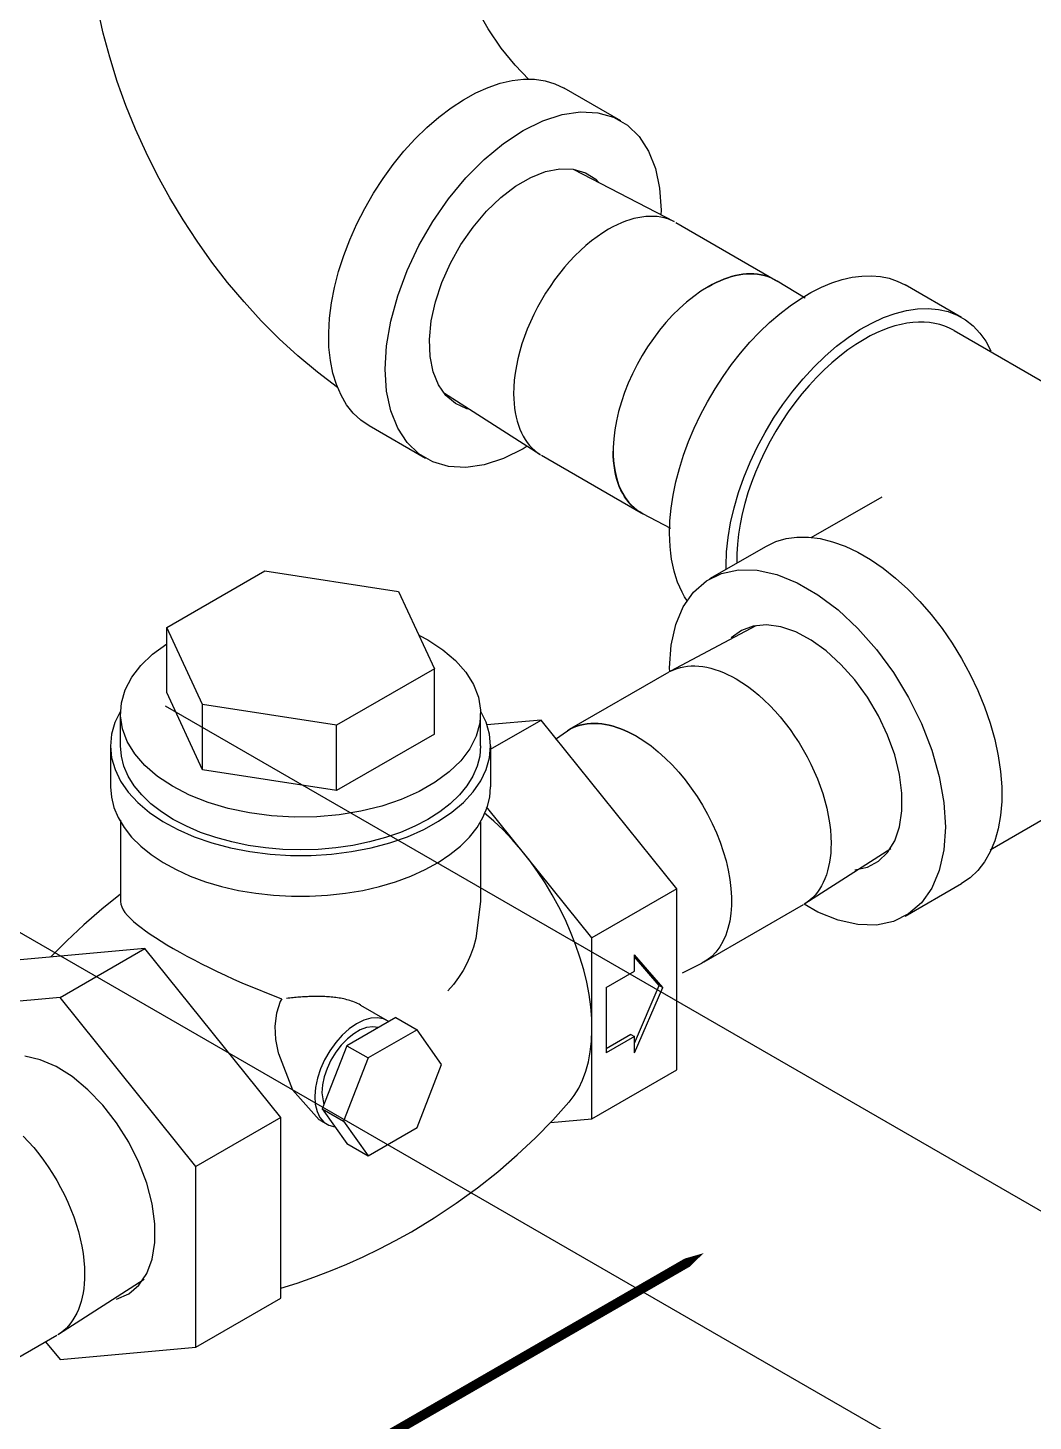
# Model space of a CAD drawing. Header units: centimetres. Extents: x 394264 to 551709, y 50011 to 59011.
# Drawn here: x 525620.9 to 525683.7, y 53995.7 to 54082.8 of the extents above; entities that cross this region are included whole.
import ezdxf

# ---------------------------------------------------------------- set-up
doc = ezdxf.new("R2010")
doc.units = ezdxf.units.CM
doc.layers.add('-M-YNGN-ZON3', color=6, linetype='SP', lineweight=30)
doc.layers.add('0-KRCN-YNG-CIHAZ', color=4, linetype='Continuous', lineweight=30)
doc.styles.add('CIZGI', font='tahoma.ttf', dxfattribs={"width": 0.8, "oblique": 20})
doc.linetypes.add('SP', pattern='A,2,-0.1,["SP",CIZGI,S=0.14,R=0.2,X=0,Y=-0.07],-0.255', length=2.355)

# ---------------------------------------------------------------- blocks, each defined once
blk = doc.blocks.new('A$C66BCA59E')
at = {"layer": '0-KRCN-YNG-CIHAZ', "color": 31, "linetype": 'Continuous', "lineweight": -3, "extrusion": (0, 0.816497, 0.57735)}
for p, q in [((985.99, -756.249, 2480.144), (982.454, -754.208, 2480.144)), ((983.014, -759.273, 2479.154), (989.328, -762.553, 2475.5)), ((989.439, -762.614, 2475.5), (995.662, -766.207, 2475.5)), ((991.462, -766.623, 2475.5), (991.462, -766.623, 2475.5)), ((991.462, -766.623, 2475.5), (991.462, -766.623, 2475.5)), ((997.526, -767.333, 2467.292), (995.77, -766.273, 2475.5)), ((1007.293, -768.548, 2507.642), (1003.757, -766.507, 2507.642)), ((1006.824, -769.361, 2507.642), (1029.294, -782.334, 2507.642)), ((974.972, -773.285, 2479.816), (980.931, -777.098, 2475.5)), ((973.802, -777.359, 2480.144), (970.266, -775.318, 2480.144)), ((981.039, -777.164, 2475.5), (987.262, -780.756, 2475.5)), ((997.889, -782.313, 2507.642), (1002.323, -779.753, 2507.642)), ((989.115, -781.737, 2468.508), (987.373, -780.817, 2475.5)), ((991.569, -784.878, 2507.642), (995.105, -782.837, 2507.642)), ((992.583, -784.295, 2507.642), (992.581, -784.079, 2507.642)), ((957.622, -787.925, 2559.474), (963.746, -784.389, 2559.474)), ((963.746, -784.389, 2559.474), (972.111, -785.683, 2559.474)), ((972.111, -785.683, 2559.474), (974.352, -790.513, 2559.474)), ((959.863, -792.754, 2559.474), (957.622, -787.925, 2559.474)), ((957.622, -792.007, 2559.474), (957.622, -787.925, 2559.474)), ((973.427, -788.429, 2559.474), (973.942, -788.708, 2559.474)), ((994.44, -787.827, 2532.526), (989.11, -790.667, 2528.25)), ((974.352, -790.513, 2559.474), (968.228, -794.048, 2559.474)), ((974.352, -794.595, 2559.474), (974.352, -790.513, 2559.474)), ((988.999, -790.728, 2528.25), (982.776, -794.321, 2528.25)), ((957.528, -792.841, 2364.981), (1189.842, -926.968, 2469.636)), ((959.863, -796.837, 2559.474), (957.622, -792.007, 2559.474)), ((968.228, -794.048, 2559.474), (959.863, -792.754, 2559.474)), ((959.863, -796.837, 2559.474), (959.863, -792.754, 2559.474)), ((954.737, -795.342, 2559.474), (954.737, -793.301, 2559.474)), ((977.237, -795.342, 2559.474), (977.237, -793.301, 2559.474)), ((968.228, -798.131, 2559.474), (968.228, -794.048, 2559.474)), ((974.352, -794.595, 2559.474), (968.228, -798.131, 2559.474)), ((981.013, -793.725, 2559.474), (977.625, -794.027, 2559.474)), ((977.863, -795.543, 2559.474), (981.013, -793.725, 2559.474)), ((989.498, -804.281, 2559.474), (981.013, -793.725, 2559.474)), ((981.911, -794.915, 2519.288), (982.668, -794.387, 2528.25)), ((954.111, -795.342, 2559.474), (954.111, -797.893, 2559.474)), ((977.863, -795.342, 2559.474), (977.863, -797.893, 2559.474)), ((986.976, -794.737, 2528.25), (986.976, -794.737, 2528.25)), ((986.976, -794.737, 2528.25), (986.976, -794.737, 2528.25)), ((968.228, -798.131, 2559.474), (959.863, -796.837, 2559.474)), ((984.195, -807.342, 2559.474), (977.61, -799.151, 2559.474)), ((1009.086, -801.829, 2507.642), (1013.573, -799.238, 2507.642)), ((954.737, -799.99, 2559.474), (954.737, -805.069, 2559.474)), ((977.237, -800.098, 2559.474), (977.237, -805.069, 2559.474)), ((1002.864, -801.774, 2533.096), (997.507, -805.211, 2528.25)), ((1003.757, -805.988, 2507.642), (1007.293, -803.947, 2507.642)), ((944.321, -804.615, 2361.056), (1176.792, -938.833, 2465.839)), ((989.498, -804.281, 2559.474), (984.195, -807.342, 2559.474)), ((989.498, -815.594, 2559.474), (989.498, -804.281, 2559.474)), ((977.237, -805.069, 2559.474), (976.942, -807.389, 2559.474)), ((997.399, -805.277, 2528.25), (991.176, -808.87, 2528.25)), ((984.195, -818.656, 2559.474), (984.195, -807.342, 2559.474)), ((956.265, -808.013, 2559.474), (947.779, -808.771, 2559.474)), ((950.961, -811.075, 2559.474), (956.265, -808.013, 2559.474)), ((964.75, -818.569, 2559.474), (956.265, -808.013, 2559.474)), ((986.846, -809.427, 2559.474), (986.846, -808.406, 2559.474)), ((988.614, -810.448, 2559.474), (986.846, -808.406, 2559.474)), ((988.402, -810.325, 2559.474), (986.846, -808.529, 2559.474)), ((989.844, -809.527, 2520.799), (991.065, -808.931, 2528.25)), ((962.313, -810.152, 2559.474), (964.787, -811.161, 2559.474)), ((985.079, -810.448, 2559.474), (986.846, -809.427, 2559.474)), ((950.961, -811.075, 2559.474), (942.476, -811.833, 2559.474)), ((959.447, -821.631, 2559.474), (950.961, -811.075, 2559.474)), ((985.079, -810.448, 2559.474), (985.079, -814.53, 2559.474)), ((986.846, -813.918, 2559.474), (988.402, -810.325, 2559.474)), ((986.846, -814.53, 2559.474), (988.614, -810.448, 2559.474)), ((988.402, -810.325, 2559.474), (988.614, -810.448, 2559.474)), ((964.821, -811.163, 2559.474), (964.713, -811.321, 2559.474)), ((969.737, -811.548, 2559.474), (971.398, -812.507, 2559.474)), ((971.937, -812.319, 2559.474), (968.875, -814.087, 2559.474)), ((971.937, -812.319, 2559.474), (973.264, -813.085, 2559.474)), ((973.264, -813.085, 2559.474), (970.202, -814.853, 2559.474)), ((974.795, -815.263, 2559.474), (973.264, -813.085, 2559.474)), ((984.195, -812.999, 2559.474), (984.195, -812.999, 2559.474)), ((986.634, -813.387, 2559.474), (985.079, -814.285, 2559.474)), ((986.846, -813.51, 2559.474), (985.079, -814.53, 2559.474)), ((986.634, -813.387, 2559.474), (986.846, -813.51, 2559.474)), ((986.846, -814.53, 2559.474), (986.846, -813.51, 2559.474)), ((964.588, -814.521, 2559.474), (964.6, -814.57, 2559.474)), ((964.6, -814.57, 2559.474), (965.479, -816.852, 2559.474)), ((968.875, -814.087, 2559.474), (967.345, -818.033, 2559.474)), ((968.875, -814.087, 2559.474), (970.202, -814.853, 2559.474)), ((970.202, -814.853, 2559.474), (968.671, -818.799, 2559.474)), ((973.264, -819.209, 2559.474), (974.795, -815.263, 2559.474)), ((984.195, -818.656, 2559.474), (989.498, -815.594, 2559.474)), ((965.479, -816.852, 2559.474), (967.152, -818.715, 2559.474)), ((967.314, -817.03, 2559.474), (967.433, -817.789, 2559.474)), ((967.345, -818.033, 2559.474), (968.875, -820.211, 2559.474)), ((967.345, -818.033, 2559.474), (968.671, -818.799, 2559.474)), ((964.75, -818.569, 2559.474), (959.447, -821.631, 2559.474)), ((964.75, -829.883, 2559.474), (964.75, -818.569, 2559.474)), ((967.226, -818.759, 2559.474), (967.152, -818.715, 2559.474)), ((967.226, -818.759, 2559.474), (967.648, -819.002, 2559.474)), ((968.671, -818.799, 2559.474), (970.202, -820.977, 2559.474)), ((981.605, -818.887, 2559.474), (984.195, -818.656, 2559.474)), ((970.202, -820.977, 2559.474), (973.264, -819.209, 2559.474)), ((968.875, -820.211, 2559.474), (970.202, -820.977, 2559.474)), ((959.447, -832.944, 2559.474), (959.447, -821.631, 2559.474)), ((956.215, -828.707, 2571.185), (950.858, -832.144, 2566.338)), ((959.447, -832.944, 2559.474), (964.75, -829.883, 2559.474)), ((950.749, -832.21, 2566.338), (944.527, -835.803, 2566.338)), ((950.041, -832.595, 2572.837), (950.961, -833.702, 2559.474)), ((950.961, -833.702, 2559.474), (959.447, -832.944, 2559.474))]:
    blk.add_line(p, q, dxfattribs=at)
at = {"layer": '0-KRCN-YNG-CIHAZ', "color": 31, "linetype": 'Continuous', "lineweight": -3, "extrusion": (-3.8e-15, 2e-16, -1)}
for p, q in [((979.896, -756.853, 2480.144), (981.122, -756.246, 2480.144)), ((981.122, -756.246, 2480.144), (982.324, -755.854, 2480.144)), ((982.324, -755.854, 2480.144), (983.476, -755.685, 2480.144)), ((983.476, -755.685, 2480.144), (984.555, -755.742, 2480.144)), ((984.555, -755.742, 2480.144), (985.54, -756.025, 2480.144)), ((985.54, -756.025, 2480.144), (986.409, -756.527, 2480.144)), ((978.669, -757.662, 2480.144), (979.896, -756.853, 2480.144)), ((986.409, -756.527, 2480.144), (987.146, -757.238, 2480.144)), ((977.468, -758.658, 2480.144), (978.669, -757.662, 2480.144)), ((987.146, -757.238, 2480.144), (987.735, -758.144, 2480.144)), ((976.316, -759.819, 2480.144), (977.468, -758.658, 2480.144)), ((987.735, -758.144, 2480.144), (988.165, -759.226, 2480.144)), ((988.165, -759.226, 2480.144), (988.426, -760.463, 2480.144)), ((975.236, -761.122, 2480.144), (976.316, -759.819, 2480.144)), ((988.426, -760.463, 2480.144), (988.514, -761.828, 2480.144)), ((974.252, -762.542, 2480.144), (975.236, -761.122, 2480.144)), ((988.514, -761.828, 2480.144), (988.494, -762.132, 2478.499)), ((973.383, -764.048, 2480.144), (974.252, -762.542, 2480.144)), ((972.646, -765.61, 2480.144), (973.383, -764.048, 2480.144)), ((972.056, -767.196, 2480.144), (972.646, -765.61, 2480.144)), ((971.627, -768.775, 2480.144), (972.056, -767.196, 2480.144)), ((971.365, -770.313, 2480.144), (971.627, -768.775, 2480.144)), ((971.278, -771.78, 2480.144), (971.365, -770.313, 2480.144)), ((971.365, -773.145, 2480.144), (971.278, -771.78, 2480.144)), ((971.627, -774.382, 2480.144), (971.365, -773.145, 2480.144)), ((972.056, -775.464, 2480.144), (971.627, -774.382, 2480.144)), ((972.646, -776.37, 2480.144), (972.056, -775.464, 2480.144)), ((973.383, -777.081, 2480.144), (972.646, -776.37, 2480.144)), ((974.252, -777.583, 2480.144), (973.383, -777.081, 2480.144)), ((979.896, -776.756, 2480.144), (978.669, -777.362, 2480.144)), ((980.14, -776.599, 2481.067), (979.896, -776.756, 2480.144)), ((975.236, -777.866, 2480.144), (974.252, -777.583, 2480.144)), ((976.316, -777.923, 2480.144), (975.236, -777.866, 2480.144)), ((977.468, -777.754, 2480.144), (976.316, -777.923, 2480.144)), ((978.669, -777.362, 2480.144), (977.468, -777.754, 2480.144))]:
    blk.add_line(p, q, dxfattribs=at)
at = {"layer": '0-KRCN-YNG-CIHAZ', "color": 31, "linetype": 'Continuous', "lineweight": -3, "extrusion": (1.2e-15, -3.6e-15, -1)}
for p, q in [((980.368, -759.784, 2480.144), (981.299, -759.421, 2480.144)), ((981.299, -759.421, 2480.144), (982.194, -759.249, 2480.144)), ((982.194, -759.249, 2480.144), (983.029, -759.273, 2480.144)), ((983.029, -759.273, 2480.144), (983.784, -759.492, 2480.144)), ((983.784, -759.492, 2480.144), (984.437, -759.901, 2480.144)), ((978.493, -761.041, 2480.144), (979.424, -760.329, 2480.144)), ((979.424, -760.329, 2480.144), (980.368, -759.784, 2480.144)), ((984.437, -759.901, 2480.144), (984.623, -760.101, 2479.597)), ((977.598, -761.903, 2480.144), (978.493, -761.041, 2480.144)), ((976.762, -762.891, 2480.144), (977.598, -761.903, 2480.144)), ((976.008, -763.981, 2480.144), (976.762, -762.891, 2480.144)), ((975.354, -765.145, 2480.144), (976.008, -763.981, 2480.144)), ((974.819, -766.351, 2480.144), (975.354, -765.145, 2480.144)), ((974.414, -767.568, 2480.144), (974.819, -766.351, 2480.144)), ((974.152, -768.766, 2480.144), (974.414, -767.568, 2480.144)), ((974.038, -769.914, 2480.144), (974.152, -768.766, 2480.144)), ((974.076, -770.98, 2480.144), (974.038, -769.914, 2480.144)), ((974.265, -771.939, 2480.144), (974.076, -770.98, 2480.144)), ((974.599, -772.764, 2480.144), (974.265, -771.939, 2480.144)), ((975.071, -773.435, 2480.144), (974.599, -772.764, 2480.144)), ((975.668, -773.935, 2480.144), (975.071, -773.435, 2480.144)), ((976.374, -774.249, 2480.144), (975.668, -773.935, 2480.144)), ((976.521, -774.273, 2480.005), (976.374, -774.249, 2480.144))]:
    blk.add_line(p, q, dxfattribs=at)
at = {"layer": '0-KRCN-YNG-CIHAZ', "color": 31, "linetype": 'Continuous', "lineweight": -3, "extrusion": (-1.18e-14, 2.4e-15, -1)}
for p, q in [((991.346, -785.017, 2507.642), (992.29, -784.551, 2507.642)), ((992.29, -784.551, 2507.642), (993.354, -784.327, 2507.642)), ((993.354, -784.327, 2507.642), (994.515, -784.352, 2507.642)), ((994.515, -784.352, 2507.642), (995.746, -784.624, 2507.642)), ((995.746, -784.624, 2507.642), (997.019, -785.138, 2507.642)), ((989.899, -786.633, 2507.642), (990.543, -785.716, 2507.642)), ((990.543, -785.716, 2507.642), (991.346, -785.017, 2507.642)), ((997.019, -785.138, 2507.642), (998.307, -785.881, 2507.642)), ((998.307, -785.881, 2507.642), (999.581, -786.839, 2507.642)), ((989.428, -787.745, 2507.642), (989.899, -786.633, 2507.642)), ((999.581, -786.839, 2507.642), (1000.812, -787.988, 2507.642)), ((989.141, -789.03, 2507.642), (989.428, -787.745, 2507.642)), ((1000.812, -787.988, 2507.642), (1001.972, -789.303, 2507.642)), ((989.045, -790.458, 2507.642), (989.141, -789.03, 2507.642)), ((1001.972, -789.303, 2507.642), (1003.037, -790.755, 2507.642)), ((989.061, -790.706, 2505.817), (989.045, -790.458, 2507.642)), ((1003.037, -790.755, 2507.642), (1003.981, -792.312, 2507.642)), ((1003.981, -792.312, 2507.642), (1004.784, -793.939, 2507.642)), ((1004.784, -793.939, 2507.642), (1005.428, -795.598, 2507.642)), ((1005.428, -795.598, 2507.642), (1005.899, -797.255, 2507.642)), ((1005.899, -797.255, 2507.642), (1006.185, -798.87, 2507.642)), ((1006.185, -798.87, 2507.642), (1006.282, -800.409, 2507.642)), ((1006.282, -800.409, 2507.642), (1006.185, -801.837, 2507.642)), ((1006.185, -801.837, 2507.642), (1005.899, -803.121, 2507.642)), ((1005.899, -803.121, 2507.642), (1005.428, -804.234, 2507.642)), ((1005.428, -804.234, 2507.642), (1004.784, -805.15, 2507.642)), ((998.307, -805.729, 2507.642), (997.465, -805.241, 2508.004)), ((999.581, -806.242, 2507.642), (998.307, -805.729, 2507.642)), ((1003.981, -805.849, 2507.642), (1003.037, -806.316, 2507.642)), ((1004.784, -805.15, 2507.642), (1003.981, -805.849, 2507.642)), ((1000.812, -806.515, 2507.642), (999.581, -806.242, 2507.642)), ((1001.972, -806.539, 2507.642), (1000.812, -806.515, 2507.642)), ((1003.037, -806.316, 2507.642), (1001.972, -806.539, 2507.642))]:
    blk.add_line(p, q, dxfattribs=at)
at = {"layer": '0-KRCN-YNG-CIHAZ', "color": 31, "linetype": 'Continuous', "lineweight": -3, "extrusion": (-2.22e-14, -2.6e-15, -1)}
for p, q in [((993.534, -788.112, 2520.633), (992.9, -788.572, 2520.633)), ((994.274, -787.841, 2520.633), (993.534, -788.112, 2520.633)), ((995.102, -787.767, 2520.633), (994.274, -787.841, 2520.633)), ((995.996, -787.892, 2520.633), (995.102, -787.767, 2520.633)), ((996.932, -788.212, 2520.633), (995.996, -787.892, 2520.633)), ((997.888, -788.719, 2520.633), (996.932, -788.212, 2520.633)), ((998.836, -789.4, 2520.633), (997.888, -788.719, 2520.633)), ((999.755, -790.237, 2520.633), (998.836, -789.4, 2520.633)), ((1000.618, -791.209, 2520.633), (999.755, -790.237, 2520.633)), ((1001.405, -792.29, 2520.633), (1000.618, -791.209, 2520.633)), ((1002.094, -793.453, 2520.633), (1001.405, -792.29, 2520.633)), ((1002.669, -794.667, 2520.633), (1002.094, -793.453, 2520.633)), ((1003.113, -795.9, 2520.633), (1002.669, -794.667, 2520.633)), ((1003.415, -797.122, 2520.633), (1003.113, -795.9, 2520.633)), ((1003.569, -798.3, 2520.633), (1003.415, -797.122, 2520.633)), ((1003.569, -799.404, 2520.633), (1003.569, -798.3, 2520.633)), ((1003.415, -800.405, 2520.633), (1003.569, -799.404, 2520.633)), ((1003.113, -801.277, 2520.633), (1003.415, -800.405, 2520.633)), ((1002.669, -801.998, 2520.633), (1003.113, -801.277, 2520.633)), ((1002.094, -802.549, 2520.633), (1002.669, -801.998, 2520.633)), ((1000.618, -803.088, 2520.633), (1001.405, -802.915, 2520.633)), ((1001.405, -802.915, 2520.633), (1002.094, -802.549, 2520.633))]:
    blk.add_line(p, q, dxfattribs=at)
at = {"layer": '0-KRCN-YNG-CIHAZ', "color": 31, "linetype": 'Continuous', "lineweight": -3, "extrusion": (8.2e-15, 1.7e-15, -1)}
for p, q in [((949.71, -814.961, 2559.474), (948.747, -814.746, 2559.474)), ((950.709, -815.391, 2559.474), (949.71, -814.961, 2559.474)), ((951.716, -816.021, 2559.474), (950.709, -815.391, 2559.474)), ((952.701, -816.835, 2559.474), (951.716, -816.021, 2559.474)), ((953.635, -817.808, 2559.474), (952.701, -816.835, 2559.474)), ((954.493, -818.913, 2559.474), (953.635, -817.808, 2559.474)), ((955.25, -820.119, 2559.474), (954.493, -818.913, 2559.474)), ((955.882, -821.389, 2559.474), (955.25, -820.119, 2559.474)), ((956.374, -822.688, 2559.474), (955.882, -821.389, 2559.474)), ((956.709, -823.979, 2559.474), (956.374, -822.688, 2559.474)), ((956.88, -825.224, 2559.474), (956.709, -823.979, 2559.474)), ((956.88, -826.387, 2559.474), (956.88, -825.224, 2559.474)), ((956.709, -827.435, 2559.474), (956.88, -826.387, 2559.474)), ((956.374, -828.339, 2559.474), (956.709, -827.435, 2559.474)), ((955.882, -829.07, 2559.474), (956.374, -828.339, 2559.474)), ((955.25, -829.61, 2559.474), (955.882, -829.07, 2559.474)), ((954.493, -829.942, 2559.474), (955.25, -829.61, 2559.474))]:
    blk.add_line(p, q, dxfattribs=at)
at = {"layer": '0-KRCN-YNG-CIHAZ', "color": 31, "linetype": 'Continuous', "lineweight": -3, "extrusion": (-1.38e-14, -1.17e-14, -1), "elevation": -2480.144}
blk.add_lwpolyline([(-980.258, -753.673), (-979.394, -752.768), (-978.532, -751.699), (-977.717, -750.505), (-976.985, -749.232), (-976.364, -747.929), (-975.876, -746.655), (-975.529, -745.463)], dxfattribs=at)
at = {"layer": '0-KRCN-YNG-CIHAZ', "color": 31, "linetype": 'Continuous', "lineweight": -3, "extrusion": (-1.55e-14, -1.94e-14, -1), "elevation": -2480.144}
blk.add_lwpolyline([(-968.305, -772.934), (-967.037, -771.974), (-965.819, -770.955), (-964.649, -769.879), (-963.527, -768.751), (-962.453, -767.575), (-961.427, -766.352), (-960.449, -765.087), (-959.521, -763.782), (-958.644, -762.441), (-957.818, -761.066), (-957.047, -759.66), (-956.331, -758.226), (-955.672, -756.767), (-955.073, -755.285), (-954.535, -753.782), (-954.061, -752.262), (-953.661, -750.757), (-953.328, -749.237), (-953.065, -747.705), (-952.876, -746.159)], dxfattribs=at)
at = {"layer": '0-KRCN-YNG-CIHAZ', "color": 31, "linetype": 'Continuous', "lineweight": -3, "extrusion": (0, 0, -1), "elevation": -2480.144}
blk.add_lwpolyline([(-970.266, -775.318), (-969.745, -774.96), (-969.276, -774.52), (-968.865, -774.002), (-968.514, -773.409), (-968.226, -772.746), (-968.003, -772.019), (-967.848, -771.234), (-967.762, -770.397), (-967.744, -769.514), (-967.796, -768.593), (-967.917, -767.641), (-968.106, -766.666), (-968.362, -765.676), (-968.681, -764.678), (-969.063, -763.681), (-969.503, -762.693), (-969.999, -761.722), (-970.546, -760.774), (-971.139, -759.859), (-971.775, -758.984), (-972.448, -758.155), (-973.152, -757.379), (-973.882, -756.663), (-974.632, -756.012), (-975.395, -755.431), (-976.167, -754.926), (-976.94, -754.499), (-977.708, -754.155), (-978.466, -753.897), (-979.207, -753.726), (-979.924, -753.644), (-980.613, -753.652), (-981.268, -753.749), (-981.883, -753.935), (-982.454, -754.208)], dxfattribs=at)
at = {"layer": '0-KRCN-YNG-CIHAZ', "color": 31, "linetype": 'Continuous', "lineweight": -3}
for points, elevation in [([(989.328, -762.553), (989.131, -762.461), (988.927, -762.383), (988.716, -762.321), (988.497, -762.273), (988.272, -762.241), (988.041, -762.224), (987.805, -762.222), (987.563, -762.236), (987.316, -762.264), (987.066, -762.308), (986.812, -762.367), (986.555, -762.441), (986.295, -762.53), (986.033, -762.634), (985.769, -762.752), (985.504, -762.884), (985.239, -763.03)], 2475.5), ([(985.239, -763.03), (984.881, -763.25), (984.523, -763.494), (984.169, -763.761), (983.818, -764.05), (983.472, -764.361), (983.133, -764.692), (982.802, -765.042), (982.479, -765.41), (982.166, -765.794), (981.865, -766.193), (981.576, -766.605), (981.3, -767.029), (981.039, -767.464), (980.793, -767.908), (980.564, -768.359), (980.351, -768.815), (980.156, -769.276), (979.98, -769.738), (979.823, -770.201), (979.686, -770.663), (979.568, -771.123), (979.472, -771.577), (979.397, -772.026), (979.343, -772.467), (979.31, -772.898), (979.3, -773.318)], 2475.5), ([(993.851, -765.823), (993.624, -765.845), (993.393, -765.881), (993.159, -765.929), (992.922, -765.991), (992.682, -766.065), (992.441, -766.152), (992.197, -766.251), (991.953, -766.363), (991.708, -766.487), (991.462, -766.623)], 2475.5), ([(995.77, -766.273), (995.586, -766.165), (995.393, -766.07), (995.192, -765.991), (994.984, -765.926), (994.77, -765.875), (994.549, -765.84), (994.321, -765.819), (994.089, -765.814), (993.851, -765.823)], 2475.5), ([(991.462, -766.623), (991.006, -766.907), (990.552, -767.229), (990.104, -767.588), (989.665, -767.982), (989.235, -768.409), (988.819, -768.865), (988.418, -769.349), (988.036, -769.857), (987.673, -770.387), (987.333, -770.934), (987.018, -771.497), (986.728, -772.072), (986.467, -772.654), (986.235, -773.242), (986.034, -773.831), (985.864, -774.418), (985.728, -775), (985.626, -775.573), (985.558, -776.133), (985.525, -776.677), (985.528, -777.203), (985.565, -777.707), (985.637, -778.186), (985.743, -778.637), (985.883, -779.057), (986.056, -779.445), (986.261, -779.798), (986.497, -780.113), (986.762, -780.389), (987.054, -780.624), (987.373, -780.817)], 2475.5), ([(1006.824, -769.361), (1006.541, -769.213), (1006.245, -769.089), (1005.938, -768.99), (1005.618, -768.914), (1005.288, -768.863), (1004.949, -768.837), (1004.6, -768.836), (1004.243, -768.859), (1003.879, -768.907), (1003.508, -768.98), (1003.132, -769.077), (1002.751, -769.198), (1002.366, -769.343), (1001.979, -769.512), (1001.589, -769.703), (1001.199, -769.918)], 2507.642), ([(1001.199, -769.918), (1000.692, -770.229), (1000.187, -770.577), (999.686, -770.959), (999.192, -771.374), (998.705, -771.82), (998.229, -772.297), (997.765, -772.8), (997.314, -773.33), (996.88, -773.883), (996.463, -774.457), (996.065, -775.05), (995.689, -775.66), (995.334, -776.283), (995.004, -776.918), (994.698, -777.562), (994.419, -778.212), (994.168, -778.866), (993.945, -779.521), (993.752, -780.174), (993.589, -780.822), (993.456, -781.464), (993.356, -782.096), (993.287, -782.716), (993.25, -783.321), (993.246, -783.91)], 2507.642), ([(979.3, -773.318), (979.306, -773.626), (979.324, -773.925), (979.354, -774.217), (979.397, -774.499), (979.451, -774.772), (979.518, -775.035), (979.596, -775.287), (979.686, -775.529), (979.787, -775.758), (979.9, -775.976), (980.023, -776.181), (980.157, -776.373), (980.302, -776.552), (980.456, -776.717), (980.621, -776.868), (980.795, -777.005), (980.978, -777.127)], 2475.5), ([(973.942, -788.708), (974.878, -789.321), (975.673, -789.998), (976.315, -790.726), (976.794, -791.495), (977.101, -792.293), (977.232, -793.107), (977.185, -793.924), (976.961, -794.731), (976.563, -795.515), (975.998, -796.265), (975.274, -796.967), (974.403, -797.611), (973.398, -798.188), (972.277, -798.686), (971.056, -799.1), (969.754, -799.421), (968.393, -799.646), (966.994, -799.77), (965.579, -799.792), (964.17, -799.711), (962.79, -799.529), (961.461, -799.247), (960.203, -798.872), (959.037, -798.409), (957.981, -797.864), (957.052, -797.248), (956.264, -796.568), (955.63, -795.838), (955.161, -795.067), (954.862, -794.268), (954.74, -793.453), (954.796, -792.637), (955.029, -791.83), (955.436, -791.048), (956.01, -790.3), (956.741, -789.601), (957.62, -788.96)], 2559.474), ([(989.11, -790.667), (989.306, -790.575), (989.511, -790.497), (989.722, -790.435), (989.941, -790.387), (990.166, -790.355), (990.397, -790.338), (990.633, -790.336), (990.875, -790.349), (991.121, -790.378), (991.372, -790.422), (991.626, -790.481), (991.883, -790.555), (992.143, -790.644), (992.405, -790.748), (992.669, -790.866), (992.933, -790.998), (993.199, -791.144)], 2528.25), ([(993.199, -791.144), (993.557, -791.364), (993.915, -791.608), (994.269, -791.875), (994.62, -792.164), (994.966, -792.475), (995.305, -792.806), (995.636, -793.156), (995.959, -793.524), (996.271, -793.908), (996.573, -794.306), (996.862, -794.719), (997.137, -795.143), (997.399, -795.578), (997.645, -796.022), (997.874, -796.473), (998.087, -796.929), (998.282, -797.389), (998.458, -797.852), (998.615, -798.315), (998.752, -798.777), (998.869, -799.236), (998.966, -799.691), (999.041, -800.14), (999.095, -800.58), (999.128, -801.012), (999.138, -801.432)], 2528.25), ([(982.668, -794.387), (982.852, -794.278), (983.045, -794.184), (983.246, -794.105), (983.454, -794.039), (983.668, -793.989), (983.889, -793.954), (984.117, -793.933), (984.349, -793.927), (984.587, -793.937)], 2528.25), ([(984.587, -793.937), (984.814, -793.959), (985.045, -793.995), (985.279, -794.043), (985.516, -794.104), (985.756, -794.179), (985.997, -794.265), (986.24, -794.365), (986.485, -794.477), (986.73, -794.601), (986.976, -794.737)], 2528.25), ([(977.237, -795.342), (977.183, -795.979), (977.021, -796.609), (976.753, -797.228), (976.381, -797.828), (975.909, -798.404), (975.341, -798.951), (974.683, -799.463), (973.942, -799.935), (973.124, -800.363), (972.237, -800.743), (971.29, -801.071), (970.292, -801.343), (969.253, -801.558), (968.182, -801.713), (967.09, -801.806), (965.987, -801.838), (964.884, -801.806), (963.792, -801.713), (962.721, -801.558), (961.682, -801.343), (960.684, -801.071), (959.737, -800.743), (958.85, -800.363), (958.032, -799.935), (957.291, -799.463), (956.633, -798.951), (956.065, -798.404), (955.593, -797.828), (955.221, -797.228), (954.953, -796.609), (954.791, -795.979), (954.737, -795.342)], 2559.474), ([(986.976, -794.737), (987.432, -795.02), (987.885, -795.343), (988.333, -795.702), (988.773, -796.096), (989.203, -796.523), (989.619, -796.979), (990.02, -797.463), (990.402, -797.971), (990.765, -798.5), (991.105, -799.048), (991.42, -799.611), (991.71, -800.185), (991.971, -800.768), (992.203, -801.356), (992.404, -801.945), (992.573, -802.532), (992.71, -803.114), (992.812, -803.686), (992.879, -804.247), (992.912, -804.791), (992.91, -805.317), (992.873, -805.821), (992.801, -806.299), (992.695, -806.751), (992.555, -807.171), (992.382, -807.559), (992.177, -807.911), (991.941, -808.227), (991.676, -808.503), (991.383, -808.738), (991.065, -808.931)], 2528.25), ([(982.762, -817.621), (983.084, -817.204), (983.368, -816.74), (983.612, -816.231), (983.815, -815.679), (983.975, -815.088), (984.092, -814.46), (984.165, -813.799), (984.194, -813.108), (984.179, -812.39), (984.119, -811.651), (984.015, -810.893), (983.868, -810.12), (983.679, -809.337), (983.447, -808.547), (983.175, -807.755), (982.864, -806.964), (982.516, -806.18), (982.132, -805.406), (981.715, -804.645), (981.266, -803.903), (980.788, -803.183), (980.283, -802.488), (979.755, -801.823), (979.205, -801.191), (978.637, -800.595), (978.054, -800.038), (977.459, -799.523)], 2559.474), ([(999.138, -801.432), (999.132, -801.739), (999.114, -802.039), (999.083, -802.33), (999.041, -802.613), (998.986, -802.886), (998.92, -803.149), (998.842, -803.401), (998.752, -803.642), (998.651, -803.872), (998.538, -804.09), (998.415, -804.295), (998.281, -804.487), (998.136, -804.666), (997.982, -804.831), (997.817, -804.982), (997.643, -805.119), (997.46, -805.241)], 2528.25), ([(954.737, -804.608), (953.563, -805.549), (952.442, -806.522), (951.375, -807.521), (950.367, -808.54)], 2559.474), ([(954.737, -805.069), (954.755, -805.236), (954.808, -805.408), (954.894, -805.584), (955.014, -805.764), (955.168, -805.947), (955.354, -806.134)], 2559.474), ([(955.354, -806.134), (955.547, -806.313), (955.769, -806.501), (956.018, -806.697), (956.293, -806.9), (956.594, -807.11), (956.919, -807.326), (957.268, -807.547), (957.64, -807.772), (958.032, -808.001)], 2559.474), ([(958.032, -808.001), (958.449, -808.238), (958.884, -808.478), (959.336, -808.719), (959.803, -808.961), (960.284, -809.202), (960.778, -809.443), (961.281, -809.682), (961.794, -809.919), (962.313, -810.152)], 2559.474), ([(969.737, -811.548), (969.643, -811.496), (969.548, -811.449), (969.453, -811.405), (969.358, -811.365), (969.262, -811.327), (969.167, -811.293), (969.071, -811.262), (968.975, -811.233), (968.878, -811.207), (968.781, -811.182), (968.685, -811.16), (968.587, -811.14), (968.49, -811.121), (968.393, -811.104), (968.295, -811.089), (968.197, -811.075), (968.099, -811.063), (968.001, -811.052), (967.902, -811.043), (967.804, -811.034), (967.705, -811.027), (967.606, -811.021), (967.507, -811.016), (967.408, -811.012), (967.309, -811.009), (967.21, -811.007), (967.111, -811.006), (967.011, -811.006), (966.912, -811.007), (966.812, -811.008), (966.712, -811.01), (966.612, -811.013), (966.513, -811.017), (966.413, -811.021), (966.313, -811.026), (966.213, -811.031), (966.113, -811.037), (966.013, -811.044), (965.913, -811.051), (965.813, -811.059), (965.714, -811.067), (965.614, -811.076), (965.514, -811.085), (965.414, -811.094), (965.314, -811.104), (965.215, -811.115), (965.115, -811.126)], 2559.474), ([(964.713, -811.321), (964.48, -812.06), (964.379, -812.859), (964.416, -813.689), (964.588, -814.521)], 2559.474), ([(971.497, -812.571), (971.166, -812.403), (970.788, -812.333), (970.372, -812.364), (969.931, -812.493), (969.479, -812.718), (969.028, -813.032), (968.591, -813.426), (968.181, -813.888), (967.811, -814.404), (967.491, -814.96), (967.23, -815.539), (967.037, -816.125), (966.916, -816.699), (966.871, -817.246), (966.904, -817.75), (967.014, -818.195), (967.197, -818.568), (967.448, -818.859), (967.76, -819.06), (968.123, -819.163)], 2559.474), ([(970.843, -812.948), (970.496, -812.903), (970.116, -812.955), (969.716, -813.102), (969.31, -813.339), (968.911, -813.657), (968.532, -814.047), (968.187, -814.494), (967.887, -814.984), (967.643, -815.501), (967.462, -816.025), (967.351, -816.541), (967.314, -817.03)], 2559.474), ([(948.656, -819.739), (948.987, -820.089), (949.31, -820.456), (949.622, -820.84), (949.924, -821.239), (950.213, -821.652), (950.488, -822.076), (950.749, -822.511), (950.995, -822.955), (951.225, -823.405), (951.438, -823.862), (951.633, -824.322), (951.809, -824.785), (951.966, -825.248), (952.103, -825.71), (952.22, -826.169), (952.317, -826.624), (952.392, -827.073), (952.446, -827.513), (952.478, -827.945), (952.489, -828.365)], 2566.338), ([(964.75, -829.257), (965.781, -828.928), (966.815, -828.566), (967.848, -828.171), (968.878, -827.743), (969.902, -827.283), (970.917, -826.791), (971.921, -826.268), (972.911, -825.716), (974.33, -824.856), (975.707, -823.94), (977.035, -822.974), (978.308, -821.963), (979.52, -820.916), (980.668, -819.838), (981.749, -818.738), (982.76, -817.622)], 2559.474), ([(952.489, -828.365), (952.483, -828.672), (952.465, -828.972), (952.434, -829.263), (952.392, -829.546), (952.337, -829.819), (952.271, -830.082), (952.193, -830.334), (952.103, -830.575), (952.002, -830.805), (951.889, -831.023), (951.766, -831.228), (951.632, -831.42), (951.487, -831.599), (951.332, -831.764), (951.168, -831.915), (950.994, -832.052), (950.811, -832.174)], 2566.338)]:
    blk.add_lwpolyline(points, dxfattribs=dict(at, elevation=elevation))
at = {"layer": '0-KRCN-YNG-CIHAZ', "color": 31, "linetype": 'Continuous', "lineweight": -3, "extrusion": (-9.48e-14, 1.772e-13, -1), "elevation": -2475.5}
blk.add_lwpolyline([(-991.462, -766.623), (-991.708, -766.487), (-991.953, -766.363), (-992.197, -766.251), (-992.441, -766.152), (-992.682, -766.065), (-992.922, -765.991), (-993.159, -765.929), (-993.393, -765.881), (-993.624, -765.845), (-993.851, -765.823)], dxfattribs=at)
at = {"layer": '0-KRCN-YNG-CIHAZ', "color": 31, "linetype": 'Continuous', "lineweight": -3, "extrusion": (5e-16, 2.13e-14, -1), "elevation": -2475.5}
blk.add_lwpolyline([(-993.851, -765.823), (-994.089, -765.814), (-994.321, -765.819), (-994.549, -765.84), (-994.77, -765.875), (-994.984, -765.926), (-995.192, -765.991), (-995.393, -766.07), (-995.586, -766.165), (-995.77, -766.273)], dxfattribs=at)
at = {"layer": '0-KRCN-YNG-CIHAZ', "color": 31, "linetype": 'Continuous', "lineweight": -3, "extrusion": (-8.68e-14, 5.8e-15, -1), "elevation": -2507.642}
blk.add_lwpolyline([(-989.045, -782.038), (-989.07, -781.268), (-989.144, -780.474), (-989.268, -779.66), (-989.44, -778.831), (-989.66, -777.991), (-989.926, -777.147), (-990.236, -776.302), (-990.59, -775.461), (-990.984, -774.63), (-991.417, -773.812), (-991.886, -773.014), (-992.388, -772.238), (-992.921, -771.491), (-993.481, -770.776), (-994.065, -770.097), (-994.67, -769.458), (-995.292, -768.863), (-995.928, -768.316), (-996.574, -767.819), (-997.227, -767.375), (-997.882, -766.988), (-998.535, -766.658), (-999.184, -766.389), (-999.823, -766.181), (-1000.451, -766.036), (-1001.062, -765.955), (-1001.654, -765.938), (-1002.222, -765.985), (-1002.764, -766.096), (-1003.277, -766.27), (-1003.757, -766.507)], dxfattribs=at)
at = {"layer": '0-KRCN-YNG-CIHAZ', "color": 31, "linetype": 'Continuous', "lineweight": -3, "extrusion": (1.34e-14, -1.4e-15, -1), "elevation": -2507.642}
blk.add_lwpolyline([(-992.581, -784.079), (-992.612, -783.21), (-992.707, -782.311), (-992.863, -781.389), (-993.081, -780.45), (-993.358, -779.501), (-993.692, -778.549), (-994.081, -777.601), (-994.523, -776.665), (-995.013, -775.746), (-995.549, -774.851), (-996.125, -773.988), (-996.739, -773.162), (-997.386, -772.38), (-998.061, -771.647), (-998.758, -770.968), (-999.474, -770.349), (-1000.202, -769.794), (-1000.937, -769.308), (-1001.674, -768.893), (-1002.408, -768.552), (-1003.133, -768.289), (-1003.844, -768.105), (-1004.535, -768.002), (-1005.202, -767.979), (-1005.84, -768.039), (-1006.444, -768.179), (-1007.009, -768.399), (-1007.532, -768.697), (-1008.008, -769.072), (-1008.435, -769.52), (-1008.808, -770.038), (-1009.126, -770.623)], dxfattribs=at)
at = {"layer": '0-KRCN-YNG-CIHAZ', "color": 31, "linetype": 'Continuous', "lineweight": -3, "extrusion": (-4.16e-14, -6.26e-14, -1), "elevation": -2475.5}
blk.add_lwpolyline([(-987.373, -780.817), (-987.183, -780.709), (-987.002, -780.586), (-986.83, -780.449), (-986.667, -780.298), (-986.514, -780.132), (-986.37, -779.954), (-986.238, -779.762), (-986.116, -779.557), (-986.004, -779.34), (-985.904, -779.111), (-985.815, -778.87), (-985.738, -778.619), (-985.672, -778.357), (-985.618, -778.086), (-985.576, -777.805), (-985.546, -777.515), (-985.528, -777.217), (-985.522, -776.911)], dxfattribs=at)
at = {"layer": '0-KRCN-YNG-CIHAZ', "color": 31, "linetype": 'Continuous', "lineweight": -3, "extrusion": (-1.136e-13, -6.77e-14, -1), "elevation": -2507.642}
blk.add_lwpolyline([(-990.163, -786.295), (-989.988, -786.02), (-989.827, -785.728), (-989.68, -785.421), (-989.548, -785.098), (-989.431, -784.76), (-989.329, -784.409), (-989.243, -784.043), (-989.172, -783.665), (-989.116, -783.275), (-989.077, -782.873), (-989.053, -782.46), (-989.045, -782.038)], dxfattribs=at)
at = {"layer": '0-KRCN-YNG-CIHAZ', "color": 31, "linetype": 'Continuous', "lineweight": -3, "extrusion": (-2.2e-15, 5.8e-15, -1), "elevation": -2507.642}
blk.add_lwpolyline([(-995.105, -782.837), (-995.693, -782.557), (-996.328, -782.37), (-997.005, -782.277), (-997.718, -782.279), (-998.46, -782.375), (-999.226, -782.566), (-1000.008, -782.849), (-1000.801, -783.221), (-1001.597, -783.681), (-1002.389, -784.223), (-1003.172, -784.844), (-1003.938, -785.538), (-1004.68, -786.298), (-1005.392, -787.119), (-1006.069, -787.994), (-1006.705, -788.915), (-1007.293, -789.874), (-1007.829, -790.863), (-1008.309, -791.873), (-1008.728, -792.897), (-1009.083, -793.924), (-1009.37, -794.947), (-1009.588, -795.957), (-1009.734, -796.945), (-1009.808, -797.903), (-1009.808, -798.822), (-1009.734, -799.695), (-1009.588, -800.514), (-1009.37, -801.272), (-1009.083, -801.963), (-1008.728, -802.581), (-1008.309, -803.121), (-1007.829, -803.578), (-1007.293, -803.947)], dxfattribs=at)
at = {"layer": '0-KRCN-YNG-CIHAZ', "color": 31, "linetype": 'Continuous', "lineweight": -3, "extrusion": (3e-14, -1.24e-14, -1), "elevation": -2559.474}
blk.add_lwpolyline([(-954.729, -793.16), (-954.386, -793.876), (-954.179, -794.608), (-954.111, -795.35), (-954.182, -796.091), (-954.391, -796.823), (-954.737, -797.538), (-955.214, -798.228), (-955.817, -798.883), (-956.54, -799.497), (-957.373, -800.063), (-958.308, -800.573), (-959.332, -801.021), (-960.434, -801.403), (-961.602, -801.714), (-962.821, -801.951), (-964.077, -802.11), (-965.355, -802.189), (-966.641, -802.189), (-967.919, -802.108), (-969.175, -801.947), (-970.393, -801.71), (-971.559, -801.397), (-972.661, -801.014), (-973.684, -800.564), (-974.616, -800.053), (-975.448, -799.487), (-976.168, -798.872), (-976.77, -798.216), (-977.245, -797.526), (-977.588, -796.811), (-977.794, -796.078), (-977.863, -795.337), (-977.792, -794.595), (-977.583, -793.863), (-977.238, -793.148)], dxfattribs=at)
at = {"layer": '0-KRCN-YNG-CIHAZ', "color": 31, "linetype": 'Continuous', "lineweight": -3, "extrusion": (-6e-16, 2.13e-14, -1), "elevation": -2528.25}
blk.add_lwpolyline([(-984.587, -793.937), (-984.349, -793.927), (-984.117, -793.933), (-983.889, -793.954), (-983.668, -793.989), (-983.454, -794.039), (-983.246, -794.105), (-983.045, -794.184), (-982.852, -794.278), (-982.668, -794.387)], dxfattribs=at)
at = {"layer": '0-KRCN-YNG-CIHAZ', "color": 31, "linetype": 'Continuous', "lineweight": -3, "extrusion": (9.47e-14, 1.772e-13, -1), "elevation": -2528.25}
blk.add_lwpolyline([(-986.976, -794.737), (-986.73, -794.601), (-986.485, -794.477), (-986.24, -794.365), (-985.997, -794.265), (-985.756, -794.179), (-985.516, -794.104), (-985.279, -794.043), (-985.045, -793.995), (-984.814, -793.959), (-984.587, -793.937)], dxfattribs=at)
at = {"layer": '0-KRCN-YNG-CIHAZ', "color": 31, "linetype": 'Continuous', "lineweight": -3, "extrusion": (-1.04e-14, -1.8e-15, -1), "elevation": -2559.474}
blk.add_lwpolyline([(-954.111, -797.893), (-954.165, -798.545), (-954.326, -799.191), (-954.592, -799.825), (-954.962, -800.441), (-955.431, -801.035), (-955.996, -801.6), (-956.652, -802.132), (-957.392, -802.625), (-958.21, -803.075), (-959.098, -803.478), (-960.049, -803.831), (-961.054, -804.13), (-962.103, -804.373), (-963.187, -804.556), (-964.297, -804.68), (-965.422, -804.742), (-966.552, -804.742), (-967.677, -804.68), (-968.787, -804.556), (-969.871, -804.373), (-970.92, -804.13), (-971.925, -803.831), (-972.876, -803.478), (-973.764, -803.075), (-974.582, -802.625), (-975.322, -802.132), (-975.978, -801.6), (-976.543, -801.035), (-977.012, -800.441), (-977.382, -799.825), (-977.648, -799.191), (-977.809, -798.545), (-977.863, -797.893)], dxfattribs=at)
at = {"layer": '0-KRCN-YNG-CIHAZ', "color": 31, "linetype": 'Continuous', "lineweight": -3, "extrusion": (8.2e-15, -1.7e-15, -1), "elevation": -2559.474}
blk.add_lwpolyline([(-976.942, -807.389), (-976.794, -807.914), (-976.612, -808.422), (-976.394, -808.912), (-976.143, -809.381), (-975.859, -809.828), (-975.543, -810.251), (-975.197, -810.648)], dxfattribs=at)
at = {"layer": '0-KRCN-YNG-CIHAZ', "color": 31, "linetype": 'Continuous', "lineweight": -3, "elevation": 2660.53}
blk.add_lwpolyline([(991.179, -827.055, 0, 5, 0), (982.518, -832.055, 0.6, 0.6, 0), (961.734, -844.055, 0.6, 0.6, 0)], format="xyseb", dxfattribs=at)

msp = doc.modelspace()

# ---------------------------------------------------------------- block references
at = {"layer": '-M-YNGN-ZON3'}
msp.add_blockref('A$C66BCA59E', (524671.913, 54833.28, -2010.945), dxfattribs=at)

doc.saveas('drawing.dxf')
